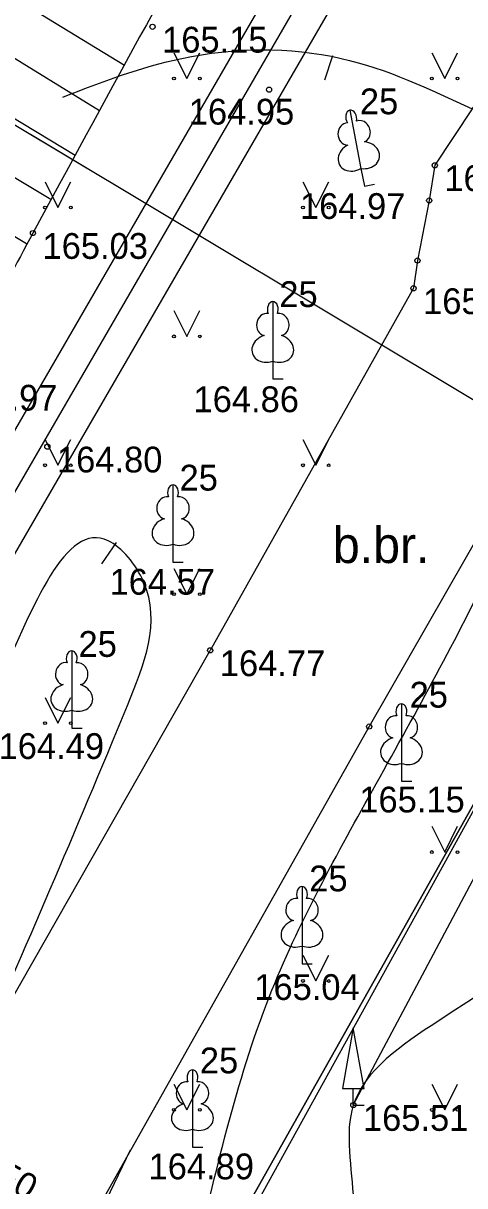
# Model space of a CAD drawing. Extents: x 634701 to 634899, y 303348 to 303488.
# Drawn here: x 634799.33 to 634807.89, y 303426.03 to 303448.57 of the extents above; entities that cross this region are included whole.
import ezdxf

# ---------------------------------------------------------------- set-up
doc = ezdxf.new("R2010")
doc.units = 0
for name, color, linetype in [('CELI_CMAL_####_####_#', 7, 'Continuous'), ('CELI_CSEG_####_TKST_#', 7, 'Continuous'), ('LKAN_VADP_PAST_TKST_#', 7, 'Continuous'), ('NORB_ZOGS_MBST_####_#', 7, 'Continuous'), ('RELJ_AATZ_####_TKST_#', 7, 'Continuous'), ('RELJ_ELEM_####_####_#', 7, 'Continuous'), ('RELJ_HORZ_PAMT_####_#', 7, 'Continuous'), ('RELJ_NOGA_####_####_#', 7, 'Continuous'), ('RELJ_NOGL_####_####_#', 7, 'Continuous'), ('ROBZ_UZMR_####_####_#', 7, 'Continuous'), ('SAKT_VADP_KABE_####_#', 7, 'Continuous'), ('SILT_VADP_UDEN_####_#', 7, 'Continuous'), ('SILT_VADP_UDEN_TKAM_#', 7, 'Continuous'), ('TERT_DIAM_####_TKST_#', 7, 'Continuous'), ('TERT_ELEM_####_####_#', 7, 'Continuous'), ('TERT_KRND_####_####_#', 7, 'Continuous')]:
    doc.layers.add(name, color=color, linetype=linetype)

msp = doc.modelspace()

# ---------------------------------------------------------------- linework, layer by layer
at = {"layer": 'CELI_CMAL_####_####_#'}
msp.add_line((634793.817, 303420.365), (634802.953, 303436.411), dxfattribs=at)
for points in [[(634820.726, 303467.324), (634816.17, 303459.369), (634812.526, 303453.118), (634811.897, 303452.607), (634810.825, 303451.8), (634810.26, 303450.808), (634808.394, 303447.528), (634808.032, 303446.91), (634807.307, 303445.817), (634807.2, 303445.135), (634806.971, 303443.971), (634806.895, 303443.432), (634802.953, 303436.411)], [(634813.721, 303448.199), (634812.752, 303446.636), (634811.298, 303444.121), (634806.036, 303434.934), (634796.785, 303418.518), (634790.277, 303407.167), (634784.766, 303397.622)]]:
    msp.add_lwpolyline(points, dxfattribs=at)
at = {"layer": 'NORB_ZOGS_MBST_####_#'}
msp.add_lwpolyline([(634814.055, 303444.177), (634802.598, 303423.408), (634792.777, 303405.492), (634788.127, 303396.845), (634787.358, 303394.495), (634788.959, 303392.945), (634794.511, 303387.347)], dxfattribs=at)
at = {"layer": 'RELJ_ELEM_####_####_#'}
for centre in [(634801.834, 303448.503), (634804.094, 303447.284), (634807.307, 303445.817), (634807.2, 303445.135), (634799.515, 303444.503), (634806.971, 303443.971), (634806.895, 303443.432), (634799.795, 303440.361), (634802.953, 303436.411), (634806.036, 303434.934), (634805.728, 303427.594)]:
    msp.add_circle(centre, 0.05, dxfattribs=at)
at = {"layer": 'RELJ_HORZ_PAMT_####_#'}
for p, q in [((634805.175, 303447.474), (634805.332, 303447.948)), ((634800.851, 303438.09), (634801.135, 303438.501))]:
    msp.add_line(p, q, dxfattribs=at)
for points in [[(634800.097, 303447.141), (634802.4, 303447.891), (634805.491, 303447.891), (634808.032, 303446.91)], [(634816.391, 303442.976), (634815.031, 303441.4), (634813.661, 303439.752), (634813.041, 303435.851), (634811.847, 303432.901), (634807.366, 303429.217), (634805.728, 303427.594), (634805.728, 303425.732), (634805.083, 303421.762), (634805.083, 303419.34)], [(634801.389, 303419.983), (634802.588, 303424.353), (634804.043, 303429.551), (634806.098, 303433.693), (634808.36, 303437.95), (634810.041, 303441.927)], [(634798.385, 303428.388), (634801.346, 303435.339), (634801.662, 303437.74), (634800.975, 303438.537), (634798.891, 303435.881), (634797.094, 303431.439), (634797.094, 303428.398), (634796.126, 303426.178), (634794.04, 303423.657), (634791.272, 303422.658), (634788.849, 303422.658), (634786.427, 303422.658)], [(634788.883, 303389.974), (634786.566, 303393.69), (634786.253, 303397.003), (634789.221, 303401.23), (634792.474, 303406.543), (634795.214, 303412.112), (634796.123, 303415.396), (634796.857, 303416.965), (634798.031, 303419.379), (634798.978, 303421.521), (634801.41, 303426.726)]]:
    msp.add_spline(points, degree=3, dxfattribs=at)
at = {"layer": 'RELJ_NOGA_####_####_#'}
for p, q in [((634797.004, 303450.378), (634801.291, 303447.758)), ((634796.482, 303449.525), (634800.809, 303446.882)), ((634795.961, 303448.671), (634800.331, 303446.012)), ((634795.444, 303447.816), (634799.863, 303445.158)), ((634794.93, 303446.958), (634799.393, 303444.302))]:
    msp.add_line(p, q, dxfattribs=at)
msp.add_spline([(634809.563, 303470.58), (634807.705, 303467.202), (634805.618, 303463.945), (634803.449, 303460.731), (634802.381, 303459.115), (634801.349, 303457.48), (634798.726, 303453.194), (634796.105, 303448.907), (634793.589, 303444.677), (634791.129, 303440.413), (634788.665, 303436.151), (634786.134, 303431.93), (634784.551, 303429.455), (634782.916, 303427.014), (634781.272, 303424.578), (634779.662, 303422.121), (634777.259, 303418.272), (634773.465, 303411.742), (634772.855, 303410.559), (634772.322, 303409.326), (634771.336, 303406.809), (634770.217, 303404.393), (634768.674, 303402.277), (634766.457, 303400.003)], degree=3, dxfattribs=at)
at = {"layer": 'RELJ_NOGL_####_####_#'}
msp.add_spline([(634814.739, 303470.58), (634812.655, 303466.786), (634811.551, 303464.954), (634810.353, 303463.179), (634809.142, 303461.411), (634807.999, 303459.601), (634805.825, 303455.855), (634803.688, 303452.09), (634799.515, 303444.503), (634797.583, 303440.881), (634795.7, 303437.232), (634793.823, 303433.582), (634791.906, 303429.954), (634791.127, 303428.626), (634790.273, 303427.342), (634788.442, 303424.848), (634786.614, 303422.352), (634785.764, 303421.066), (634784.99, 303419.734), (634784.55, 303418.749), (634784.191, 303417.724), (634783.831, 303416.701), (634783.384, 303415.719), (634782.049, 303413.246), (634780.68, 303410.793), (634779.314, 303408.339), (634777.989, 303405.863), (634777.346, 303404.605), (634776.724, 303403.333), (634775.287, 303400.913), (634772.709, 303397.571)], degree=3, dxfattribs=at)
at = {"layer": 'ROBZ_UZMR_####_####_#'}
for points in [[(634820.726, 303455.929), (634786.54, 303395.22), (634793.93, 303384.64), (634818.16, 303386.76), (634820.726, 303386.871)], [(634793.546, 303384.616), (634793.93, 303384.64), (634786.54, 303395.22), (634820.726, 303455.929)]]:
    msp.add_lwpolyline(points, dxfattribs=at)
at = {"layer": 'SAKT_VADP_KABE_####_#'}
for p, q in [((634800.551, 303445.763), (634795.124, 303449.016)), ((634819.978, 303434.118), (634799.466, 303446.413))]:
    msp.add_line(p, q, dxfattribs=at)
at = {"layer": 'SILT_VADP_UDEN_####_#'}
msp.add_line((634792.108, 303427.299), (634817.172, 303470.58), dxfattribs=at)
at = {"layer": 'SILT_VADP_UDEN_TKAM_#'}
for p, q in [((634792.064, 303428.421), (634816.478, 303470.58)), ((634793.091, 303427.799), (634817.865, 303470.58))]:
    msp.add_line(p, q, dxfattribs=at)
at = {"layer": 'TERT_ELEM_####_####_#'}
for p, q in [((634802.25, 303448), (634802.5, 303447.5)), ((634802.5, 303447.5), (634802.75, 303448)), ((634807.25, 303448), (634807.5, 303447.5)), ((634807.5, 303447.5), (634807.75, 303448)), ((634805.876, 303445.755), (634805.942, 303445.415)), ((634799.75, 303445.5), (634800, 303445)), ((634800, 303445), (634800.25, 303445.5)), ((634804.75, 303445.5), (634805, 303445)), ((634805, 303445), (634805.25, 303445.5)), ((634805.942, 303445.415), (634806.138, 303445.452)), ((634802.25, 303443), (634802.5, 303442.5)), ((634802.5, 303442.5), (634802.75, 303443)), ((634804.167, 303442.021), (634804.167, 303441.674)), ((634804.167, 303441.674), (634804.367, 303441.674)), ((634799.75, 303440.5), (634800, 303440)), ((634800, 303440), (634800.25, 303440.5)), ((634804.75, 303440.5), (634805, 303440)), ((634805, 303440), (634805.25, 303440.5)), ((634802.231, 303438.468), (634802.231, 303438.121)), ((634802.231, 303438.121), (634802.431, 303438.121)), ((634802.25, 303438), (634802.5, 303437.5)), ((634802.5, 303437.5), (634802.75, 303438)), ((634799.75, 303435.5), (634800, 303435)), ((634800, 303435), (634800.25, 303435.5)), ((634800.267, 303435.251), (634800.267, 303434.904)), ((634800.267, 303434.904), (634800.467, 303434.904)), ((634806.661, 303434.22), (634806.661, 303433.873)), ((634806.661, 303433.873), (634806.861, 303433.873)), ((634807.25, 303433), (634807.5, 303432.5)), ((634807.5, 303432.5), (634807.75, 303433)), ((634804.733, 303430.678), (634804.733, 303430.331)), ((634804.75, 303430.5), (634805, 303430)), ((634805, 303430), (634805.25, 303430.5)), ((634804.733, 303430.331), (634804.933, 303430.331)), ((634802.25, 303428), (634802.5, 303427.5)), ((634802.5, 303427.5), (634802.75, 303428)), ((634807.25, 303428), (634807.5, 303427.5)), ((634807.5, 303427.5), (634807.75, 303428)), ((634805.728, 303427.594), (634805.728, 303427.914)), ((634805.728, 303427.594), (634805.938, 303427.594)), ((634802.609, 303427.124), (634802.609, 303426.777)), ((634802.609, 303426.777), (634802.809, 303426.777))]:
    msp.add_line(p, q, dxfattribs=at)
for points in [[(634805.658, 303446.887), (634805.876, 303445.755)], [(634805.79, 303446.676), (634805.789, 303446.677)], [(634804.167, 303443.174), (634804.167, 303442.021)], [(634804.256, 303442.941), (634804.255, 303442.942)], [(634802.231, 303439.621), (634802.231, 303438.468)], [(634802.321, 303439.388), (634802.32, 303439.389)], [(634800.267, 303436.404), (634800.267, 303435.251)], [(634800.357, 303436.172), (634800.356, 303436.173)], [(634806.661, 303435.373), (634806.661, 303434.22)], [(634806.751, 303435.141), (634806.75, 303435.142)], [(634804.733, 303431.831), (634804.733, 303430.678)], [(634804.822, 303431.599), (634804.821, 303431.6)], [(634802.609, 303428.277), (634802.609, 303427.124)], [(634802.698, 303428.044), (634802.697, 303428.045)]]:
    msp.add_lwpolyline(points, dxfattribs=at)
msp.add_lwpolyline([(634805.518, 303427.914), (634805.938, 303427.914), (634805.728, 303429.094)], close=True, dxfattribs=at)
for centre, radius in [((634802.25, 303447.5), 0.028), ((634802.75, 303447.5), 0.0263), ((634807.25, 303447.5), 0.028), ((634807.75, 303447.5), 0.0263), ((634799.75, 303445), 0.028), ((634800.25, 303445), 0.0263), ((634804.75, 303445), 0.028), ((634805.25, 303445), 0.0263), ((634802.25, 303442.5), 0.028), ((634802.75, 303442.5), 0.0263), ((634799.75, 303440), 0.028), ((634800.25, 303440), 0.0263), ((634804.75, 303440), 0.028), ((634805.25, 303440), 0.0263), ((634802.25, 303437.5), 0.028), ((634802.75, 303437.5), 0.0263), ((634799.75, 303435), 0.028), ((634800.25, 303435), 0.0263), ((634807.25, 303432.5), 0.028), ((634807.75, 303432.5), 0.0263), ((634804.75, 303430), 0.028), ((634805.25, 303430), 0.0263), ((634802.25, 303427.5), 0.028), ((634802.75, 303427.5), 0.0263), ((634807.25, 303427.5), 0.028), ((634807.75, 303427.5), 0.0263)]:
    msp.add_circle(centre, radius, dxfattribs=at)
for centre, major_axis, ratio, start_param, end_param in [((634805.687, 303446.74), (0.028, -0.147), 0.707107, 3.14537, 5.287485), ((634805.686, 303446.74), (0.028, -0.147), 0.707107, 0.995701, 3.137816), ((634805.616, 303446.426), (0.002, -0.216), 0.861323, 3.141593, 6.283185), ((634805.868, 303446.475), (0.078, -0.201), 0.861323, 0, 3.141593), ((634805.742, 303445.98), (0.283, 0.151), 0.814445, 1.570796, 4.752015), ((634805.918, 303446.014), (-0.319, 0.035), 0.814445, 1.531171, 4.712389), ((634804.167, 303443.024), (0, -0.15), 0.707107, 3.14537, 5.287485), ((634804.166, 303443.024), (0, -0.15), 0.707107, 0.995701, 3.137816), ((634804.038, 303442.729), (-0.039, -0.212), 0.861323, 3.141593, 6.283185), ((634804.295, 303442.729), (0.039, -0.212), 0.861323, 0, 3.141593), ((634804.077, 303442.266), (0.307, 0.095), 0.814445, 1.570796, 4.752015), ((634804.256, 303442.266), (-0.307, 0.095), 0.814445, 1.531171, 4.712389), ((634802.232, 303439.471), (0, -0.15), 0.707107, 3.14537, 5.287485), ((634802.231, 303439.471), (0, -0.15), 0.707107, 0.995701, 3.137816), ((634802.103, 303439.176), (-0.039, -0.212), 0.861323, 3.141593, 6.283185), ((634802.36, 303439.176), (0.039, -0.212), 0.861323, 0, 3.141593), ((634802.142, 303438.714), (0.307, 0.095), 0.814445, 1.570796, 4.752015), ((634802.321, 303438.714), (-0.307, 0.095), 0.814445, 1.531171, 4.712389), ((634800.267, 303436.254), (0, -0.15), 0.707107, 3.14537, 5.287485), ((634800.267, 303436.254), (0, -0.15), 0.707107, 0.995701, 3.137816), ((634800.139, 303435.959), (-0.039, -0.212), 0.861323, 3.141593, 6.283185), ((634800.395, 303435.959), (0.039, -0.212), 0.861323, 0, 3.141593), ((634800.178, 303435.497), (0.307, 0.095), 0.814445, 1.570796, 4.752015), ((634800.357, 303435.497), (-0.307, 0.095), 0.814445, 1.531171, 4.712389), ((634806.661, 303435.223), (0, -0.15), 0.707107, 3.14537, 5.287485), ((634806.661, 303435.223), (0, -0.15), 0.707107, 0.995701, 3.137816), ((634806.533, 303434.928), (-0.039, -0.212), 0.861323, 3.141593, 6.283185), ((634806.789, 303434.928), (0.039, -0.212), 0.861323, 0, 3.141593), ((634806.572, 303434.466), (0.307, 0.095), 0.814445, 1.570796, 4.752015), ((634806.751, 303434.466), (-0.307, 0.095), 0.814445, 1.531171, 4.712389), ((634804.733, 303431.681), (0, -0.15), 0.707107, 3.14537, 5.287485), ((634804.732, 303431.681), (0, -0.15), 0.707107, 0.995701, 3.137816), ((634804.605, 303431.386), (-0.039, -0.212), 0.861323, 3.141593, 6.283185), ((634804.861, 303431.386), (0.039, -0.212), 0.861323, 0, 3.141593), ((634804.643, 303430.924), (0.307, 0.095), 0.814445, 1.570796, 4.752015), ((634804.822, 303430.924), (-0.307, 0.095), 0.814445, 1.531171, 4.712389), ((634802.609, 303428.127), (0, -0.15), 0.707107, 3.14537, 5.287485), ((634802.608, 303428.127), (0, -0.15), 0.707107, 0.995701, 3.137816), ((634802.48, 303427.832), (-0.039, -0.212), 0.861323, 3.141593, 6.283185), ((634802.737, 303427.832), (0.039, -0.212), 0.861323, 0, 3.141593), ((634802.519, 303427.37), (0.307, 0.095), 0.814445, 1.570796, 4.752015), ((634802.698, 303427.37), (-0.307, 0.095), 0.814445, 1.531171, 4.712389)]:
    msp.add_ellipse(centre, major_axis=major_axis, ratio=ratio, start_param=start_param, end_param=end_param, dxfattribs=at)
at = {"layer": 'TERT_KRND_####_####_#'}
msp.add_lwpolyline([(634805.728, 303427.594), (634814.227, 303443.573)], dxfattribs=at)

# ---------------------------------------------------------------- texts
at = {"layer": 'CELI_CSEG_####_TKST_#'}
msp.add_text('b.br.', height=0.7, dxfattribs=at).set_placement((634805.332, 303438.105))
at = {"layer": 'LKAN_VADP_PAST_TKST_#'}
msp.add_text('d150', height=0.5, rotation=330.658, dxfattribs=at).set_placement((634798.12, 303426.458))
at = {"layer": 'RELJ_AATZ_####_TKST_#'}
for s, p in [(' 165.15', (634801.834, 303448.003)), (' 164.95', (634802.351, 303446.607)), (' 164.99', (634807.307, 303445.317)), (' 164.97', (634804.507, 303444.777)), (' 165.03', (634799.515, 303444.003)), (' 165.01', (634806.895, 303442.932)), (' 164.97', (634797.76, 303441.06)), (' 164.86', (634802.443, 303441.03)), (' 164.80', (634799.795, 303439.861)), (' 164.57', (634800.815, 303437.491)), (' 164.77', (634802.953, 303435.911)), (' 164.49', (634798.663, 303434.305)), (' 165.15', (634805.658, 303433.268)), (' 165.04', (634803.621, 303429.632)), (' 165.51', (634805.728, 303427.094)), (' 164.89', (634801.571, 303426.154))]:
    msp.add_text(s, height=0.5, dxfattribs=at).set_placement(p)
at = {"layer": 'TERT_DIAM_####_TKST_#'}
for p in [(634805.855, 303446.807), (634804.293, 303443.069), (634802.358, 303439.51), (634800.399, 303436.285), (634806.819, 303435.301), (634804.873, 303431.738), (634802.752, 303428.209)]:
    msp.add_text('25', height=0.5, dxfattribs=at).set_placement(p)

doc.saveas('drawing.dxf')
